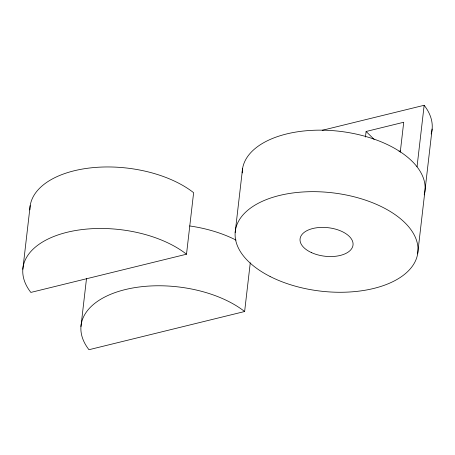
<?xml version="1.0" encoding="UTF-8"?>
<svg xmlns="http://www.w3.org/2000/svg" width="455" height="455" viewBox="0 0 455 455"><rect width="100%" height="100%" fill="white"/><g stroke="black" fill="none" stroke-linecap="round" stroke-linejoin="round"><path stroke-width="0.68" d="M22.824 269.28L30.189 205.62M80.95 326.576L86.53 278.341M186.505 254.214A91.893 49.51 6.6 0 0 67.061 232.295A91.893 49.51 6.6 0 0 30.849 292.417L186.505 254.214L193.625 192.692A91.893 49.51 6.6 0 0 91.603 167.781A91.893 49.51 6.6 0 0 29.871 209.914M235.161 232.545L242.583 168.498M244.631 311.516A91.893 49.51 6.6 0 0 125.188 289.59A91.893 49.51 6.6 0 0 88.97 349.713L244.631 311.516L250.267 262.808M365.456 137.057L366.104 131.489L403.721 122.253L400.258 152.203M417.036 166.809L424.157 105.287L322.22 130.301M417.639 253.924L432.119 129.049M398.995 151.282L400.36 150.946M366.104 131.489L374.152 139.418M424.157 105.287A91.893 49.51 6.6 0 1 431.152 134.003M242.208 172.917A91.893 49.51 6.6 0 1 340.215 131.37A91.893 49.51 6.6 0 1 424.208 194.905M189.616 225.947A91.893 49.51 6.6 0 1 236.077 240.115M270.06 276.469A91.893 49.51 6.6 0 0 417.093 256.427A91.893 49.51 6.6 0 0 292.502 193.017A91.893 49.51 6.6 0 0 270.06 276.469M311.681 252.701A26.652 14.355 6.6 0 0 353.006 245.171A26.652 14.355 6.6 0 0 314.968 228.046A26.652 14.355 6.6 0 0 311.681 252.701"/></g></svg>
